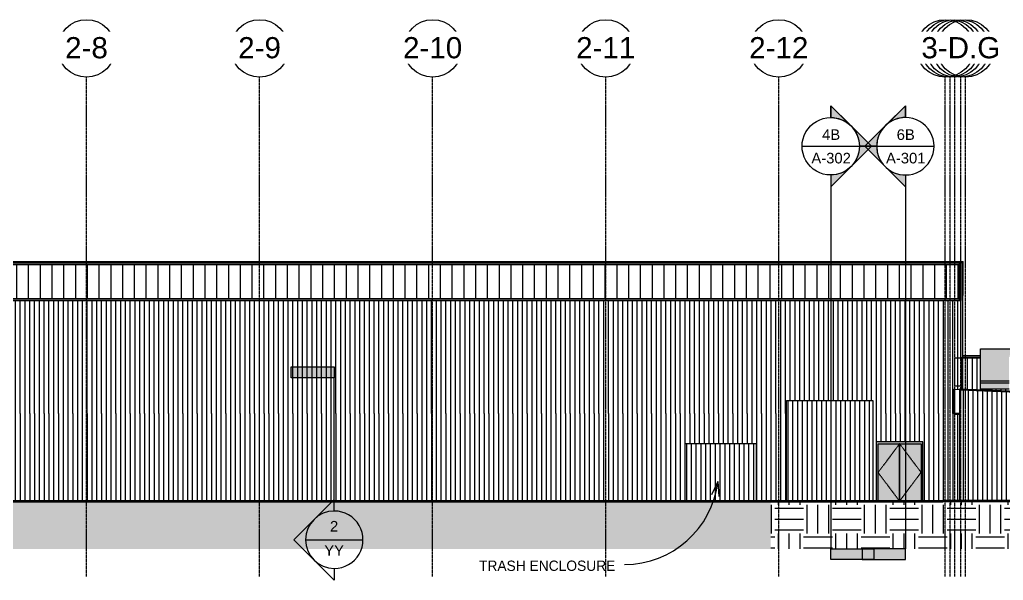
# Model space of a CAD drawing. Header units: inches. Extents: x 20273 to 40520, y -355 to 835.
# Drawn here: x 37479 to 39124, y -132 to 805 of the extents above; entities that cross this region are included whole.
import ezdxf

# ---------------------------------------------------------------- set-up
doc = ezdxf.new("R2010")
doc.units = ezdxf.units.IN
doc.header["$MEASUREMENT"] = 0
for name, pattern in [('Dash 1_16_', [0.12499999999999999, 0.06249999999999999, -0.06249999999999999]), ('Grid Line 1_2_', [0.8749999999999999, 0.4999999999999999, -0.125, 0.125, -0.125]), ('Hidden 1_8_', [0.1875, 0.125, -0.06249999999999999])]:
    doc.linetypes.add(name, pattern=pattern)
for name, color, linetype, lineweight in [('A-DOOR', 31, 'Continuous', 13), ('A-DOOR-FRAM', 31, 'Continuous', 9), ('A-FLOR-LEVL', 51, 'Continuous', 9), ('A-GLAZ-CWMG', 51, 'Continuous', 13), ('A-ROOF', 132, 'Continuous', 13), ('A-ROOF-PATT', 132, 'Continuous', 13), ('A-WALL', 113, 'Continuous', 13), ('A-WALL-PATT', 111, 'Continuous', 13), ('C-TOPO', 7, 'Continuous', 13), ('G-ANNO-SYMB', 111, 'Continuous', 9), ('G-ANNO-TEXT', 231, 'Continuous', 9), ('I-WALL', 2, 'Continuous', 13), ('M-EQPM', 50, 'Continuous', 13), ('S-BEAM', 12, 'Continuous', 13), ('S-COLS', 52, 'Continuous', 13), ('S-GRID', 1, 'Continuous', 9), ('S-GRID-IDEN', 1, 'Continuous', 9)]:
    doc.layers.add(name, color=color, linetype=linetype, lineweight=lineweight)
doc.styles.add('Arial_1', font='arial.ttf', dxfattribs={"height": 35.40718562874248})
doc.styles.add('Arial_2', font='arial.ttf', dxfattribs={"height": 17.70359281437124})
doc.styles.add('Century Gothic_1', font='GOTHIC.TTF', dxfattribs={"height": 17.24534161490683})
pattern_1 = [(0, (-86297.685, 0), (48, 48), [48, -48]), (0, (-86297.685, 18), (48, 48), [48, -48]), (0, (-86297.685, 36), (48, 48), [48, -48]), (90, (-86291.685, 42), (-48, 48), [48, -48]), (90, (-86273.685, 42), (-48, 48), [48, -48]), (90, (-86255.685, 42), (-48, 48), [48, -48])]

# ---------------------------------------------------------------- blocks, each defined once
blk = doc.blocks.new('Rectangular Mullion - Profile_Polycarbonate_Upper and left-1768104-Elevation - North')
at = {"layer": 'A-GLAZ-CWMG'}
blk.add_hatch(color=256, dxfattribs=at).paths.add_polyline_path([(-22994.98130365696, 395.4854589171823), (-22784.14022535338, 395.4854589171823), (-22784.14022535338, 398.2354589171825), (-26278.64022535337, 398.2354589171825), (-26278.64022535337, 395.4854589171823), (-23556.46530365696, 395.4854589171823)], flags=0)
for p, q in [((-26278.64022535337, 398.2354589171818), (-22784.14022535339, 398.2354589171818)), ((-26278.64022535337, 395.4854589171818), (-22784.14022535339, 395.4854589171818)), ((-22784.14022535339, 398.2354589171818), (-22784.14022535339, 395.4854589171818))]:
    blk.add_line(p, q, dxfattribs=at)
blk = doc.blocks.new('Rectangular Mullion - Profile_Polycarbonate_Lower-1768105-Elevation - North')
at = {"layer": 'A-GLAZ-CWMG'}
blk.add_hatch(color=256, dxfattribs=at).paths.add_polyline_path([(-24679.43330365696, 335.5177501615204), (-22784.14022535337, 335.5177501615204), (-22784.14022535337, 338.26775016152), (-26278.64022535336, 338.26775016152), (-26278.64022535336, 335.5177501615204), (-25240.91730365696, 335.5177501615204)], flags=0)
for p, q in [((-22784.14022535338, 338.2677501615204), (-26278.64022535336, 338.2677501615204)), ((-22784.14022535338, 335.5177501615204), (-26278.64022535336, 335.5177501615204)), ((-22784.14022535338, 338.2677501615204), (-22784.14022535338, 335.5177501615204))]:
    blk.add_line(p, q, dxfattribs=at)
blk = doc.blocks.new('Rectangular Mullion - Profile_Polycarbonate_Upper and left-1766189-Elevation - North')
at = {"layer": 'A-GLAZ-CWMG'}
blk.add_hatch(color=256, dxfattribs=at).paths.add_polyline_path([(-22781.39022535338, 335.5177501615204), (-22781.39022535338, 398.2354589171815), (-22784.14022535338, 398.2354589171815), (-22784.14022535338, 335.5177501615204)], flags=0)
for p, q in [((-22784.14022535339, 398.2354589171818), (-22781.39022535338, 398.2354589171818)), ((-22784.14022535339, 398.2354589171818), (-22784.14022535339, 335.5177501615204)), ((-22781.39022535338, 398.2354589171818), (-22781.39022535338, 335.5177501615204)), ((-22781.39022535338, 335.5177501615204), (-22784.14022535339, 335.5177501615204))]:
    blk.add_line(p, q, dxfattribs=at)
blk = doc.blocks.new('Double-Flush - 72_ x 96_-983185-Elevation - North')
at = {"layer": 'A-DOOR'}
for points in [[(-22883.76522535359, 0), (-22883.76522535359, 95.99999999999999), (-22919.76522535359, 95.99999999999999), (-22919.76522535359, 0)], [(-22847.76522535359, 0), (-22847.76522535359, 95.99999999999999), (-22883.76522535359, 95.99999999999999), (-22883.76522535359, 0), (-22854.61030365696, 0)]]:
    blk.add_hatch(color=256, dxfattribs=at).paths.add_polyline_path(points, flags=0)
at = {"layer": 'A-DOOR-FRAM', "lineweight": 13}
blk.add_hatch(color=256, dxfattribs=at).paths.add_polyline_path([(-22922.76522535359, 0), (-22919.76522535359, 0), (-22919.76522535359, 95.99999999999999), (-22847.76522535359, 95.99999999999999), (-22847.76522535359, 0), (-22844.76522535359, 0), (-22844.76522535359, 98.99999999999999), (-22922.76522535359, 98.99999999999999), (-22922.76522535359, 76.44425874120724)], flags=0)
at = {"layer": 'A-DOOR', "linetype": 'Dash 1_16_', "lineweight": 9}
for p, q in [((-22883.7652253536, 95.99999999999997), (-22919.7652253536, 47.99999999999999)), ((-22847.7652253536, 47.99999999999998), (-22883.7652253536, 95.99999999999997)), ((-22883.7652253536, -2.468691398688048e-15), (-22919.7652253536, 47.99999999999998)), ((-22883.7652253536, -2.468691398688048e-15), (-22847.7652253536, 47.99999999999997))]:
    blk.add_line(p, q, dxfattribs=at)
at = {"layer": 'A-DOOR', "lineweight": 9}
for p, q in [((-22883.7652253536, 95.99999999999996), (-22883.7652253536, 0)), ((-22883.7652253536, 0), (-22883.7652253536, 95.99999999999997))]:
    blk.add_line(p, q, dxfattribs=at)
at = {"layer": 'A-DOOR-FRAM'}
for p, q in [((-22844.7652253536, 98.99999999999994), (-22922.7652253536, 98.99999999999994)), ((-22922.7652253536, 98.99999999999994), (-22922.7652253536, 0)), ((-22844.7652253536, 0), (-22844.7652253536, 98.99999999999994)), ((-22919.7652253536, 95.99999999999996), (-22847.7652253536, 95.99999999999996)), ((-22919.7652253536, 0), (-22919.7652253536, 95.99999999999996)), ((-22847.7652253536, 95.99999999999996), (-22847.7652253536, 0))]:
    blk.add_line(p, q, dxfattribs=at)
blk = doc.blocks.new('Carrier_48TC_Standard_Efficiency_Gas_Heat_Electric_Cooling_Packaged_Rooftop_Unit_3_to_15_nominal_tons - 15 ton 48TC__16-873539-Elevation - North')
at = {"layer": 'M-EQPM'}
for points in [[(-22714.23930365696, 197.3271443437846), (-22700.76521643587, 197.3271443437846), (-22700.67859344167, 240.8263715670165), (-22699.7652253537, 240.8263715670165), (-22699.7652253537, 243.5000000000038), (-22632.51522535351, 243.5000000000038), (-22632.51522535351, 254.7021443437847), (-22748.39022535351, 254.7021443437847), (-22748.39022535351, 197.3271443437846)], [(-22632.39022535351, 243.5000000000038), (-22632.39022535351, 249.5771443437835), (-22632.51522535351, 249.5771443437835), (-22632.51522535351, 243.5000000000038)], [(-22700.76521643587, 187.0771443437844), (-22700.76521643587, 201.0771443437846), (-22748.39022535351, 201.0771443437846), (-22748.39022535351, 187.0771443437844), (-22705.46611615696, 187.0771443437844)]]:
    blk.add_hatch(color=256, dxfattribs=at).paths.add_polyline_path(points, flags=0)
for p, q in [((-22748.39022535351, 254.7021443437843), (-22632.51522535351, 254.7021443437843)), ((-22748.39022535351, 197.3271443437841), (-22748.39022535351, 254.7021443437843)), ((-22632.51522535351, 243.5000000000037), (-22632.51522535351, 254.7021443437843)), ((-22632.51522535351, 249.5771443437829), (-22632.39022535351, 249.5771443437829)), ((-22632.39022535351, 249.5771443437829), (-22632.39022535351, 243.5000000000034)), ((-22748.39022535351, 201.0771443437844), (-22700.76521643587, 201.0771443437844)), ((-22748.39022535351, 187.0771443437844), (-22748.39022535351, 201.0771443437844)), ((-22700.76521643587, 197.3271443437841), (-22748.39022535351, 197.3271443437841)), ((-22700.76521643587, 187.0771443437844), (-22748.39022535351, 187.0771443437844))]:
    blk.add_line(p, q, dxfattribs=at)
blk = doc.blocks.new('overhead door - one-983186-Elevation - North')
at = {"layer": 'A-DOOR', "lineweight": 9}
h = blk.add_hatch(dxfattribs=at)
h.set_pattern_fill('FP_46', color=8, style=0, pattern_type=2)
h.set_pattern_definition([(90, (-84835.451, 0), (-8, 4.898587196589413e-16), [])])
h.paths.add_polyline_path([(-22990.50455548316, 0), (-22928.76522535359, 0), (-22928.76522535359, 168.0000000000007), (-23072.76522535359, 168.0000000000007), (-23072.76522535359, 0), (-22994.98130365696, 0)], flags=0)
blk = doc.blocks.new('W-Wide Flange-Column - B1_G-1528735-Elevation - North')
at = {"layer": 'S-COLS', "linetype": 'Hidden 1_8_', "lineweight": 9}
for p, q in [((-22795.5464753536, 335.5177501615203), (-22795.5464753536, 334.9999999999997)), ((-22795.2339753536, 334.9999999999997), (-22795.2339753536, 335.5177501615203))]:
    blk.add_line(p, q, dxfattribs=at)
blk = doc.blocks.new('L-Angle - L2X2X3_16-1772653-Elevation - North')
at = {"layer": 'S-BEAM'}
blk.add_hatch(color=256, dxfattribs=at).paths.add_polyline_path([(-22780.26522535357, 238.9389999983407), (-22778.64022535315, 238.9389999989133), (-22778.89022535348, 239.1264999988257), (-22780.26522535322, 239.12649999834)], flags=0)
for p, q in [((-22778.82772535322, 239.1264999988468), (-22780.26522535322, 239.1264999983397)), ((-22778.89022535348, 238.9389999988248), (-22778.64022535315, 238.9389999989129))]:
    blk.add_line(p, q, dxfattribs=at)
blk.add_arc((-22778.82772535315, 238.9389999988468), 0.1874999999985221, 2.067038670817522e-08, 90.00000002067038, dxfattribs=at)
blk = doc.blocks.new('Rectangular Mullion - Profile_Polycarbonate_Upper and left-1766592-Elevation - North')
at = {"layer": 'A-GLAZ-CWMG'}
blk.add_hatch(color=256, dxfattribs=at).paths.add_polyline_path([(-22778.64022535338, 239.4999999987423), (-22778.64022535338, 398.6022029324041), (-22781.14022535338, 398.6022029324041), (-22781.14022535338, 239.4999999987423)], flags=0)
for p, q in [((-22781.14022535339, 239.4999999987423), (-22781.14022535339, 398.6022029324042)), ((-22778.64022535338, 398.6022029324042), (-22781.14022535339, 398.6022029324042)), ((-22778.64022535338, 398.6022029324042), (-22778.64022535338, 239.4999999987423)), ((-22778.64022535338, 239.4999999987423), (-22781.14022535339, 239.4999999987423))]:
    blk.add_line(p, q, dxfattribs=at)
blk = doc.blocks.new('Grid - Grid Head - Circle-14747-Elevation - North')
at = {"layer": 'S-GRID-IDEN'}
blk.add_circle((-23085.89022535334, 756.7690798906833), 48, dxfattribs=at)
blk = doc.blocks.new('Section - 3_32_ x 3_8_-18514-Elevation - North')
at = {"layer": 'G-ANNO-SYMB'}
blk.add_hatch(color=256, dxfattribs=at).paths.add_polyline_path([(-22946.15560031373, -79.66080684492678), (-22874.15560031373, -79.66080684492744), (-22874.15560031373, -97.66080684492741), (-22946.15560031373, -97.66080684492675)], flags=0)
for p, q in [((-22946.15560031373, -79.66080684492678), (-22946.15560031373, -97.66080684492675)), ((-22874.15560031373, -79.66080684492744), (-22946.15560031373, -79.66080684492678)), ((-22874.15560031373, -97.66080684492741), (-22874.15560031373, -79.66080684492744)), ((-22946.15560031373, -97.66080684492675), (-22874.15560031373, -97.66080684492741))]:
    blk.add_line(p, q, dxfattribs=at)
blk = doc.blocks.new('Section - Section Head - Filled-1526-Elevation - North')
at = {"layer": 'G-ANNO-SYMB'}
h = blk.add_hatch(color=256, dxfattribs=at)
edge = h.paths.add_edge_path(flags=0)
edge.add_arc((-22874.15560031373, 593.1570754422743), 48.06247118192713, 89.99999999999989, 132.0783950246226, ccw=False)
edge.add_line((-22874.15560031373, 641.2195466242015), (-22874.15560031373, 661.0393264361826))
edge.add_line((-22874.15560031373, 661.0393264361826), (-22906.36451102701, 628.8304157229087))
h = blk.add_hatch(color=256, dxfattribs=at)
edge = h.paths.add_edge_path(flags=0)
edge.add_line((-22908.09672581069, 627.0982009392283), (-22942.03785130764, 593.1570754422743))
edge.add_line((-22942.03785130764, 593.1570754422743), (-22922.15560031373, 593.1570754422742))
edge.add_arc((-22874.15560031373, 593.1570754422736), 48.00000000000296, 135.0000000000001, 179.9999999999997, ccw=False)
h = blk.add_hatch(color=256, dxfattribs=at)
edge = h.paths.add_edge_path(flags=0)
edge.add_arc((-22874.15560031373, 593.157075442274), 47.99999999999965, 180, 224.9999999999983, ccw=False)
edge.add_line((-22922.15560031373, 593.1570754422743), (-22942.03785130764, 593.1570754422744))
edge.add_line((-22942.03785130764, 593.1570754422744), (-22908.09672581069, 559.21594994532))
h = blk.add_hatch(color=256, dxfattribs=at)
edge = h.paths.add_edge_path(flags=0)
edge.add_line((-22906.36451102701, 557.4837351616394), (-22874.15560031373, 525.2748244483653))
edge.add_line((-22874.15560031373, 525.2748244483653), (-22874.15560031373, 545.0946042603464))
edge.add_arc((-22874.15560031373, 593.1570754422738), 48.06247118192778, 227.9216049753765, 270, ccw=False)
for p, q in [((-22942.03785130764, 593.1570754422744), (-22874.15560031373, 661.0393264361825)), ((-22906.36451102701, 628.8304157229087), (-22874.15560031373, 661.0393264361826)), ((-22874.15560031373, 641.157075442274), (-22874.15560031373, 661.0393264361825)), ((-22874.15560031373, 661.0393264361826), (-22874.15560031373, 641.2195466242015)), ((-22942.03785130764, 593.1570754422743), (-22908.09672581069, 627.0982009392283)), ((-22942.03785130764, 593.1570754422744), (-22874.15560031373, 525.2748244483657)), ((-22922.15560031373, 593.1570754422742), (-22942.03785130764, 593.1570754422743)), ((-22908.09672581069, 559.21594994532), (-22942.03785130764, 593.1570754422744)), ((-22942.03785130764, 593.1570754422744), (-22922.15560031373, 593.1570754422743)), ((-22874.15560031373, 525.2748244483653), (-22906.36451102701, 557.4837351616394)), ((-22874.15560031373, 545.1570754422742), (-22874.15560031373, 525.2748244483657)), ((-22874.15560031373, 545.0946042603464), (-22874.15560031373, 525.2748244483653))]:
    blk.add_line(p, q, dxfattribs=at)
for centre, radius, start, end in [((-22874.15560031373, 593.157075442274), 47.99999999999977, 89.9999999999998, 269.9999999999994), ((-22874.15560031373, 593.1570754422736), 48.00000000000296, 134.9999999999997, 179.9999999999993), ((-22874.15560031373, 593.1570754422743), 48.06247118192713, 89.99999999999953, 132.0783950246223), ((-22874.15560031373, 593.157075442274), 48, 269.9999999999996, 90), ((-22874.15560031373, 593.157075442274), 47.99999999999965, 179.9999999999996, 224.9999999999979), ((-22874.15560031373, 593.1570754422738), 48.06247118192778, 227.9216049753762, 269.9999999999996)]:
    blk.add_arc(centre, radius, start, end, dxfattribs=at)
blk = doc.blocks.new('Section - Section Head - Open-19330-Elevation - North')
at = {"layer": 'G-ANNO-SYMB'}
for p, q in [((-23829.39022535921, 2.974104359804217), (-23897.05897635313, -64.69464663411884)), ((-23829.39022535921, -16.54620773424365), (-23829.39022535921, 2.974104359804217)), ((-23829.39022535921, -132.3633976280429), (-23897.05897635313, -64.69464663411884)), ((-23829.39022535921, -112.5462077342436), (-23829.39022535921, -132.3633976280429))]:
    blk.add_line(p, q, dxfattribs=at)
for radius, start, end in [(47.99999999999994, 89.99999999999997, 269.9999999999996), (48.00000000000023, 269.9999999999999, 90.00000000000031)]:
    blk.add_arc((-23829.39022535921, -64.54620773424362), radius, start, end, dxfattribs=at)

msp = doc.modelspace()

# ---------------------------------------------------------------- hatches: boundary and pattern name
at = {"layer": 'A-ROOF', "lineweight": 5}
for points in [[(36593.76885019321, 398.6480289464598), (39057.04692849662, 398.6480289464598), (39057.04692849662, 400.6497643047045), (35550.29592849656, 400.6497643047045), (35550.29592849656, 398.6480289464598), (36313.02685019322, 398.6480289464598)], [(39764.29592849629, 155.8723924455541), (39764.29592849629, 157.8741278037982), (39050.79592849652, 187.6032944704579), (39050.79592849652, 185.6015591122138), (39716.25427989844, 157.8741278037982)]]:
    msp.add_hatch(color=256, dxfattribs=at).paths.add_polyline_path(points, flags=0)
at = {"layer": 'A-ROOF-PATT', "lineweight": 9}
h = msp.add_hatch(dxfattribs=at)
h.set_pattern_fill('FP_39', color=8, style=0, pattern_type=2)
h.set_pattern_definition([(90, (-61834.68599999999, 1277.065), (-36.188, 2.215875918377221e-15), [])])
h.paths.add_polyline_path([(35550.29592849644, 343.9546008458119), (35550.79592849658, 343.9546008458119), (35550.79592849658, 398.4876195990707), (35563.29592849658, 398.4876195990707), (35563.29592849658, 398.2354589171825), (39053.29592849679, 398.2354589171818), (39053.29592849679, 387.6282445990391), (39053.54592849679, 387.6282445990391), (39053.5459284968, 398.6022029324044), (39056.04592849679, 398.6022029324044), (39056.04592849679, 343.9546008458119), (39057.04692849649, 343.9546008458119), (39057.04692849662, 398.6480289464598), (35550.29592849656, 398.6480289464598), (35550.29592849653, 388.9322587412077)], flags=0)
at = {"layer": 'A-WALL', "lineweight": 5}
for points in [[(39086.29592849668, 242.6876794211159), (39086.29592849668, 243.5000000000029), (39056.04592849679, 243.5000000000029), (39056.04592849679, 242.6876794211159)], [(39086.29592849668, 240.0000000000027), (39086.29592849668, 242.6876794211159), (39056.04592849679, 242.6876794211159), (39056.04592849679, 240.0000000000027)], [(39086.29592849668, 239.5000000000066), (39086.29592849668, 240.0000000000027), (39056.04592849679, 240.0000000000027), (39056.04592849679, 239.5000000000066)]]:
    msp.add_hatch(color=256, dxfattribs=at).paths.add_polyline_path(points, flags=0)
at = {"layer": 'A-WALL-PATT', "lineweight": 9}
h = msp.add_hatch(dxfattribs=at)
h.set_pattern_fill('FP_43', color=8, style=0, pattern_type=2)
h.set_pattern_definition([(90, (-88116.01400000001, 0), (-19.685, 1.205358612060782e-15), [])])
h.paths.add_polyline_path([(35556.04592849682, 338.2677501615203), (39050.5459284968, 338.2677501615203), (39050.54592849679, 395.4854589171823), (35556.04592849681, 395.4854589171823), (35556.04592849681, 388.9322587412077)], flags=0)
h = msp.add_hatch(dxfattribs=at)
h.set_pattern_fill('FP_47', color=8, style=0, pattern_type=2)
h.set_pattern_definition([(90, (-88111.951, 0), (-8, 4.898587196589413e-16), [])])
h.paths.add_polyline_path([(38699.33385019322, 146.2500000002032), (38761.92092849659, 146.2500000002032), (38761.92092849659, 168.0000000000007), (38905.92092849659, 168.0000000000007), (38905.92092849659, 146.2500000002032), (39040.79592849659, 146.2500000002032), (39040.79592849659, 187.1445272975577), (39050.79592849652, 186.7278606308944), (39050.79592849652, 187.6032944704579), (39054.42092849661, 187.452252803788), (39054.42092849661, 239.4999999987426), (39053.5459284968, 239.4999999987426), (39053.5459284968, 335.0000000000002), (35557.42092849658, 335.0000000000002), (35557.42092849658, 146.2500000002053), (38558.96285019322, 146.2500000002032)], flags=0)
h = msp.add_hatch(dxfattribs=at)
h.set_pattern_fill('FP_49', color=8, style=0, pattern_type=2)
h.set_pattern_definition([(270, (-84535.409, -153.667), (8, 4.898587196589413e-16), [])])
h.paths.add_polyline_path([(39776.04592849616, 157.3845444704598), (39776.04592849616, 158.4999999999997), (39773.29582008706, 158.4999999999997), (39137.92093741432, 184.973953444698), (39137.99322519322, 183.9700737747537), (39764.29592849629, 157.874127803788)], flags=0)
h.paths.add_polyline_path([(39133.92093741431, 184.1397524322078), (39133.92093741431, 187.0771443437843), (39086.29592849668, 187.0771443437843), (39086.29592849668, 239.4558058261848), (39055.79592849668, 239.4558058261848), (39055.85842849746, 239.1264999983398), (39056.04592849703, 238.9389999989134), (39055.79592849668, 238.9389999989134), (39055.7959284967, 192), (39054.42092849661, 192), (39054.42092849661, 187.4522528037798), (39129.22003769322, 184.3356232539208)], flags=0)
h = msp.add_hatch(dxfattribs=at)
h.set_pattern_fill('FP_45', color=8, style=0, pattern_type=2)
h.set_pattern_definition([(90, (-84398.076, 0), (-8, 4.898587196589413e-16), [])])
h.paths.add_polyline_path([(39279.42092849661, 0), (39279.42092849661, 176.0755174455425), (39050.79592849652, 185.6015591122138), (39050.79592849652, 0), (39183.1735214577, 0)], flags=0)
h = msp.add_hatch(dxfattribs=at)
h.set_pattern_fill('FP_42', color=8, style=0, pattern_type=2)
h.set_pattern_definition([(90, (-87815.701, 0), (-8, 4.898587196589413e-16), [])])
h.paths.add_polyline_path([(35904.92092849658, 0), (38591.45092849644, 0), (38591.45092849644, 95.99999999999999), (38711.45092849643, 95.99999999999999), (38711.45092849643, 0), (38761.92092849659, 0), (38761.92092849659, 146.2500000001037), (35853.67092849658, 146.2500000001037), (35853.67092849658, 0), (35862.92092849658, 0), (35862.92092849658, 98.99999999999999), (35904.92092849658, 98.99999999999999), (35904.92092849658, 76.44425874120724)], flags=0)
h.paths.add_polyline_path([(38905.92092849659, 0), (38911.92092849659, 0), (38911.92092849659, 98.99999999999999), (38989.92092849659, 98.99999999999999), (38989.92092849659, 0), (39050.79592849659, 0), (39050.79592849659, 146.2500000001037), (38905.92092849659, 146.2500000001037), (38905.92092849659, 76.44425874120724)], flags=0)
h = msp.add_hatch(dxfattribs=at)
h.set_pattern_fill('FP_48', color=8, style=0, pattern_type=2)
h.set_pattern_definition([(90, (-85077.171, 0), (-8, 4.898587196589413e-16), [])])
h.paths.add_polyline_path([(38617.34531963628, 0), (38711.45092849643, 0), (38711.45092849643, 95.99999999999999), (38591.45092849644, 95.99999999999999), (38591.45092849644, 0)], flags=0)
at = {"layer": 'C-TOPO', "lineweight": 9}
h = msp.add_hatch(dxfattribs=at)
h.set_pattern_fill('FP_37', color=8, style=0, pattern_type=2)
h.set_pattern_definition(pattern_1)
h.paths.add_polyline_path([(38735.45092849644, -79.79974125879333), (38735.45092849644, 0), (35470.80085019321, 0), (35470.80085019321, -79.79974125879333), (38695.88529487172, -79.79974125879333)], flags=0)
h = msp.add_hatch(dxfattribs=at)
h.set_pattern_fill('FP_37', color=8, style=0, pattern_type=2)
h.set_pattern_definition(pattern_1)
h.paths.add_polyline_path([(38844.18159836702, -79.79974125879333), (39023.45092849645, -79.79974125879333), (39023.45092849645, 0), (38735.45092849644, 0), (38735.45092849644, -79.79974125879333), (38839.70485019321, -79.79974125879333)], flags=0)
h = msp.add_hatch(dxfattribs=at)
h.set_pattern_fill('FP_37', color=8, style=0, pattern_type=2)
h.set_pattern_definition(pattern_1)
h.paths.add_polyline_path([(39407.04789373987, -79.79974125879333), (39851.45092849643, -79.79974125879333), (39851.45092849643, 0), (39023.45092849645, 0), (39023.45092849645, -79.79974125879333), (39401.18885019322, -79.79974125879333)], flags=0)
at = {"layer": 'S-COLS', "lineweight": 5}
h = msp.add_hatch(color=256, dxfattribs=at)
h.paths.add_polyline_path([(39041.48816269322, 146.2500000001037), (39043.29592849659, 146.2500000001037), (39043.29592849659, 187.040318964222), (39040.79592849659, 187.144527297555), (39040.79592849659, 146.2500000002032)], flags=0)
h.paths.add_polyline_path([(39040.79592849659, 335.0000000000002), (39043.29592849659, 335.0000000000002), (39043.29592849659, 335.5177501615207), (39035.29592849659, 335.5177501615207), (39035.29592849659, 335.0000000000002)], flags=0)

# ---------------------------------------------------------------- linework, layer by layer
at = {"layer": 'A-FLOR-LEVL', "linetype": 'Grid Line 1_2_'}
msp.add_line((34530.86140758377, 0), (40519.59800924073, 0), dxfattribs=at)
at = {"layer": 'A-ROOF'}
for p, q in [((35550.29592849655, 400.649764304704), (39057.04692849661, 400.649764304704)), ((39057.04692849661, 398.6480289464599), (35550.29592849655, 398.6480289464599)), ((39057.04692849649, 343.9546008458113), (39057.04692849661, 400.649764304704)), ((39056.04592849679, 343.9546008458113), (39057.04692849649, 343.9546008458113)), ((39050.7959284965, 187.603294470458), (39858.09059755507, 153.9660165930087)), ((39050.7959284965, 187.603294470458), (39050.7959284965, 185.6015591122139))]:
    msp.add_line(p, q, dxfattribs=at)
at = {"layer": 'A-WALL'}
for p, q in [((39053.54592849679, 387.6282445990388), (39053.29592849679, 387.6282445990388)), ((39053.54592849679, 334.9999999999999), (35557.42092849658, 334.9999999999999)), ((39043.29592849669, 191.9999999999996), (39043.29592849669, 238.9390002824532)), ((39055.79592849669, 238.9390002824532), (39043.29592849669, 238.9390002824532)), ((39054.42092849659, 187.4522528037874), (39054.42092849659, 239.4999999987424)), ((39055.79592849666, 239.4999999987419), (39055.79592849666, 239.1264999988248)), ((39055.79592849667, 239.4558058261844), (39086.29592849666, 239.4558058261844)), ((39055.79592849669, 238.9390002824532), (39055.79592849669, 191.9999999999996)), ((39056.04592849679, 243.5000000000029), (39086.29592849666, 243.5000000000029)), ((39056.04592849679, 242.6876794211158), (39086.29592849666, 242.6876794211158)), ((39056.04592849679, 240.0000000000029), (39086.29592849666, 240.0000000000029)), ((39056.04592849679, 239.5000000000066), (39086.29592849666, 239.5000000000066)), ((39040.79592849658, 146.2500000002037), (39040.79592849658, 187.1445272975574)), ((39040.79592849658, 187.1445272975574), (39050.7959284965, 186.727860630894)), ((39055.79592849669, 191.9999999999996), (39043.29592849669, 191.9999999999996)), ((39279.42092849661, 176.0755174455424), (39050.7959284965, 185.6015591122139)), ((39050.7959284965, 185.6015591122139), (39050.7959284965, 0)), ((38761.92092849659, 0), (38761.92092849659, 168)), ((38761.92092849659, 168), (38905.92092849659, 168)), ((38905.92092849659, 168), (38905.92092849659, 0)), ((39050.79592849659, 146.2500000001038), (39040.79592849658, 146.2500000001038)), ((38711.45092849642, 95.99999999999999), (38591.45092849643, 95.99999999999999)), ((38591.45092849643, 95.99999999999999), (38591.45092849643, 0)), ((38711.45092849642, 0), (38711.45092849642, 95.99999999999999))]:
    msp.add_line(p, q, dxfattribs=at)
at = {"layer": 'C-TOPO', "lineweight": 35}
for p, q in [((35470.80085019321, 0), (37569.62204458371, 0)), ((37569.62204458371, 0), (37585.62390437198, 0)), ((37585.62390437198, 0), (37605.523735218, 0)), ((37605.523735218, 0), (37717.03831118354, 0)), ((37717.03831118354, 0), (37737.26802216379, 0)), ((37737.26802216379, 0), (37761.19222654259, 0)), ((37761.19222654259, 0), (37788.79920814215, 0)), ((37788.79920814215, 0), (37879.22132629332, 0)), ((37879.22132629332, 0), (37907.36604049856, 0)), ((37907.36604049856, 0), (38617.34531963628, 0)), ((38617.34531963628, 0), (38735.45092849644, 0)), ((38735.45092849644, 0), (38844.18159836701, 0)), ((38844.18159836701, 0), (39023.45092849644, 0)), ((39043.68719522575, 0), (39023.45092849644, 0)), ((39183.17352145769, 0), (39043.68719522575, 0))]:
    msp.add_line(p, q, dxfattribs=at)
at = {"layer": 'C-TOPO'}
for p, q in [((37569.62267728579, 0), (35470.80085019321, 0)), ((37569.62267728579, 0), (37585.62463041079, 0)), ((37605.52453275454, 0), (37585.62463041079, 0)), ((37717.03869291079, 0), (37605.52453275454, 0)), ((37717.03869291079, 0), (37737.26818509829, 0)), ((37737.26818509829, 0), (37761.19201322329, 0)), ((37788.79992337954, 0), (37761.19201322329, 0)), ((37879.22179837954, 0), (37788.79992337954, 0)), ((37879.22179837954, 0), (37907.3658413483, 0)), ((37907.3658413483, 0), (38617.34484525454, 0)), ((38617.34484525454, 0), (38735.45080228579, 0)), ((38844.18175931704, 0), (38735.45080228579, 0)), ((39023.45080228579, 0), (38844.18175931704, 0)), ((39043.68761869204, 0), (39023.45080228579, 0)), ((39043.68761869204, 0), (39183.17443509829, 0))]:
    msp.add_line(p, q, dxfattribs=at)
at = {"layer": 'G-ANNO-SYMB'}
for p, q in [((38787.7227747548, 593.157075442274), (38883.7227747548, 593.157075442274)), ((38912.53055353645, 593.157075442274), (39008.53055353645, 593.157075442274)), ((38835.72277475478, 545.1570754422745), (38835.72277475478, -79.66080684492748)), ((38960.53055353642, 545.1570754422745), (38960.53055353642, -79.66080684492748)), ((38005.29592849095, -16.54620773424366), (38005.29592849095, 206.2325969994945)), ((37957.29592849097, -64.54620773424294), (38053.29592849097, -64.54620773424294))]:
    msp.add_line(p, q, dxfattribs=at)
at = {"layer": 'G-ANNO-TEXT', "color": 137}
for q in [(38636.079011555, 10.42982210580739), (38648.69210580841, 7.913950328495798)]:
    msp.add_line((38647.08023933083, 32.70824051433843), q, dxfattribs=at)
msp.add_arc((38490.77882823191, 51.64852346931367), 157.4448012159467, 269.9999999999989, 353.0907029926264, dxfattribs=at)
at = {"layer": 'I-WALL'}
for p, q in [((39043.29692849662, 144.7500000000004), (39043.29692849662, 187.0403189642222)), ((39050.7959284965, 144.7500000000004), (39043.29692849662, 144.7500000000004))]:
    msp.add_line(p, q, dxfattribs=at)
at = {"layer": 'S-COLS'}
for p, q in [((39035.29592849658, 335.5177501615203), (39035.29592849658, 334.9999999999997)), ((39043.29592849658, 335.5177501615203), (39043.29592849658, 334.9999999999997))]:
    msp.add_line(p, q, dxfattribs=at)
at = {"layer": 'S-GRID', "linetype": 'Grid Line 1_2_'}
for p, q in [((37590.79592849682, -125.9202757096818), (37590.79592849682, 708.7690798906838)), ((37590.79592849684, -125.9202757096818), (37590.79592849684, 708.7690798906838)), ((37880.29592849682, -125.9202757096818), (37880.29592849682, 708.7690798906838)), ((37880.29592849684, -125.9202757096818), (37880.29592849684, 708.7690798906838)), ((38169.79592849682, -125.9202757096818), (38169.79592849682, 708.7690798906838)), ((38169.79592849684, -125.9202757096818), (38169.79592849684, 708.7690798906838)), ((38459.29592849682, -125.9202757096818), (38459.29592849682, 708.7690798906838)), ((38748.79592849682, -125.9202757096818), (38748.79592849682, 708.7690798906838)), ((38748.79592849683, -125.9202757096818), (38748.79592849683, 708.7690798906838)), ((39027.29592849682, -125.9202757096818), (39027.29592849682, 708.7690798906838)), ((39035.29592849682, -125.9202757096818), (39035.29592849682, 708.7690798906838)), ((39035.29592849683, -125.9202757096818), (39035.29592849683, 708.7690798906838)), ((39043.29592849682, -125.9202757096818), (39043.29592849682, 708.7690798906838)), ((39053.29592849682, -125.9202757096818), (39053.29592849682, 708.7690798906838)), ((39053.29592849682, -125.9202757096818), (39053.29592849682, 708.7690798906838)), ((39061.29592849662, -125.9202757096818), (39061.29592849662, 708.7690798906838))]:
    msp.add_line(p, q, dxfattribs=at)

# ---------------------------------------------------------------- block references
at = {"layer": 'A-DOOR'}
for name in ['overhead door - one-983186-Elevation - North', 'Double-Flush - 72_ x 96_-983185-Elevation - North']:
    msp.add_blockref(name, (61834.68615385018, 0), dxfattribs=at)
at = {"layer": 'A-GLAZ-CWMG'}
for name in ['Rectangular Mullion - Profile_Polycarbonate_Upper and left-1768104-Elevation - North', 'Rectangular Mullion - Profile_Polycarbonate_Upper and left-1766189-Elevation - North', 'Rectangular Mullion - Profile_Polycarbonate_Upper and left-1766592-Elevation - North', 'Rectangular Mullion - Profile_Polycarbonate_Lower-1768105-Elevation - North']:
    msp.add_blockref(name, (61834.68615385018, 0), dxfattribs=at)
at = {"layer": 'G-ANNO-SYMB', "extrusion": (0, 0, -1)}
for name in ['Section - Section Head - Filled-1526-Elevation - North', 'Section - 3_32_ x 3_8_-18514-Elevation - North']:
    msp.add_blockref(name, (-15961.56717444104, 0), dxfattribs=at)
at = {"layer": 'G-ANNO-SYMB'}
for name in ['Section - Section Head - Filled-1526-Elevation - North', 'Section - Section Head - Open-19330-Elevation - North', 'Section - 3_32_ x 3_8_-18514-Elevation - North']:
    msp.add_blockref(name, (61834.68615385018, 0), dxfattribs=at)
at = {"layer": 'G-ANNO-SYMB', "extrusion": (0, 0, -1), "rotation": 180}
msp.add_blockref('Section - 3_32_ x 3_8_-18514-Elevation - North', (-60879.45152880472, 126.5717901542713), dxfattribs=at)
at = {"layer": 'M-EQPM'}
msp.add_blockref('Carrier_48TC_Standard_Efficiency_Gas_Heat_Electric_Cooling_Packaged_Rooftop_Unit_3_to_15_nominal_tons - 15 ton 48TC__16-873539-Elevation - North', (61834.68615385018, 0), dxfattribs=at)
at = {"layer": 'S-BEAM'}
msp.add_blockref('L-Angle - L2X2X3_16-1772653-Elevation - North', (61834.68615385018, 0), dxfattribs=at)
at = {"layer": 'S-COLS', "linetype": 'Hidden 1_8_', "lineweight": 9}
msp.add_blockref('W-Wide Flange-Column - B1_G-1528735-Elevation - North', (61834.68615385018, 0), dxfattribs=at)
at = {"layer": 'S-GRID-IDEN'}
for p in [(60676.68615385018, 0), (60966.18615385018, 0), (61255.68615385018, 0), (61545.18615385018, 0), (61834.68615385018, 0), (62113.18615385018, 0)]:
    msp.add_blockref('Grid - Grid Head - Circle-14747-Elevation - North', p, dxfattribs=at)

# ---------------------------------------------------------------- texts
at = {"layer": 'G-ANNO-SYMB', "char_height": 17.70359281437124, "attachment_point": 2, "line_spacing_factor": 0.9385317878468563, "style": 'Arial_2'}
for s, insert, width in [('4B', (38836.33751471667, 621.4953245809786), 36.07199999999996), ('6B', (38961.14529349831, 621.4953245809786), 36.07199999999996), ('A-302', (38836.33751471667, 582.222836202313), 78.62399999999991), ('A-301', (38961.14529349832, 582.222836202313), 78.62399999999991), ('2', (38004.98330648543, -33.12133060914389), 16.41599999999998), ('YY', (38004.98330648543, -73.65682139660971), 38.44799999999996)]:
    msp.add_mtext(s, dxfattribs=dict(at, insert=insert, width=width))

# ---------------------------------------------------------------- next in the draw order: texts
at = {"layer": 'G-ANNO-TEXT', "color": 137, "insert": (38475.4188282319, -99.37950756030004), "char_height": 17.24534161490683, "width": 253.152, "attachment_point": 3, "line_spacing_factor": 0.9841166936790922, "style": 'Century Gothic_1', "bg_fill": 3, "box_fill_scale": 1.25, "bg_fill_color": 0, "bg_fill_transparency": 0}
msp.add_mtext('TRASH ENCLOSURE', dxfattribs=at)
at = {"layer": 'S-GRID-IDEN', "char_height": 35.40718562874248, "attachment_point": 2, "line_spacing_factor": 0.9385317878468563, "style": 'Arial_1', "bg_fill": 3, "box_fill_scale": 1.25, "bg_fill_color": 0, "bg_fill_transparency": 0}
for s, insert, width in [('1-8', (37590.78670119476, 775.6428168005488), 85.10399999999991), ('1-9', (37880.28670119476, 775.6428168005488), 85.10399999999991), ('1-10', (38169.78670119476, 775.6428168005488), 117.9359999999999), ('1-11', (38459.28670119476, 775.6428168005488), 117.9359999999999), ('1-12', (38748.78670119477, 775.6428168005488), 117.9359999999999), ('3-E.G', (39027.28670119477, 775.6428168005488), 153.7919999999998)]:
    msp.add_mtext(s, dxfattribs=dict(at, insert=insert, width=width))

# ---------------------------------------------------------------- next in the draw order: linework, layer by layer
at = {"layer": 'S-GRID', "linetype": 'Grid Line 1_2_'}
msp.add_line((38459.29592849684, -125.9202757096818), (38459.29592849684, 708.7690798906838), dxfattribs=at)

# ---------------------------------------------------------------- next in the draw order: block references
at = {"layer": 'S-GRID-IDEN'}
for p in [(60676.68615385021, 0), (60966.18615385021, 0), (61255.68615385021, 0), (61545.18615385021, 0), (61834.68615385018, 0), (62121.18615385018, 0)]:
    msp.add_blockref('Grid - Grid Head - Circle-14747-Elevation - North', p, dxfattribs=at)

# ---------------------------------------------------------------- next in the draw order: texts
at = {"layer": 'S-GRID-IDEN', "char_height": 35.40718562874248, "attachment_point": 2, "line_spacing_factor": 0.9385317878468563, "style": 'Arial_1', "bg_fill": 3, "box_fill_scale": 1.25, "bg_fill_color": 0, "bg_fill_transparency": 0}
for s, insert, width in [('2-8', (37590.78670119478, 775.6428168005488), 85.10399999999991), ('2-9', (37880.28670119478, 775.6428168005488), 85.10399999999991), ('2-10', (38169.78670119478, 775.6428168005488), 117.9359999999999), ('2-11', (38459.28670119478, 775.6428168005488), 117.9359999999999), ('2-12', (38748.78670119477, 775.6428168005488), 117.9359999999999), ('3-E', (39035.28670119477, 775.6428168005488), 91.5839999999999)]:
    msp.add_mtext(s, dxfattribs=dict(at, insert=insert, width=width))

# ---------------------------------------------------------------- next in the draw order: block references
at = {"layer": 'S-GRID-IDEN'}
msp.add_blockref('Grid - Grid Head - Circle-14747-Elevation - North', (62129.18615385019, 0), dxfattribs=at)

# ---------------------------------------------------------------- next in the draw order: texts
at = {"layer": 'S-GRID-IDEN', "insert": (39043.28670119477, 775.6428168005488), "char_height": 35.40718562874248, "width": 117.9359999999999, "attachment_point": 2, "line_spacing_factor": 0.9385317878468563, "style": 'Arial_1', "bg_fill": 3, "box_fill_scale": 1.25, "bg_fill_color": 0, "bg_fill_transparency": 0}
msp.add_mtext('1-13', dxfattribs=at)

# ---------------------------------------------------------------- next in the draw order: block references
at = {"layer": 'S-GRID-IDEN'}
msp.add_blockref('Grid - Grid Head - Circle-14747-Elevation - North', (62139.18615385018, 0), dxfattribs=at)

# ---------------------------------------------------------------- next in the draw order: texts
at = {"layer": 'S-GRID-IDEN', "insert": (39053.28670119477, 775.6428168005488), "char_height": 35.40718562874248, "width": 180.1439999999998, "attachment_point": 2, "line_spacing_factor": 0.9385317878468563, "style": 'Arial_1', "bg_fill": 3, "box_fill_scale": 1.25, "bg_fill_color": 0, "bg_fill_transparency": 0}
msp.add_mtext('1-13.G', dxfattribs=at)

# ---------------------------------------------------------------- next in the draw order: block references
at = {"layer": 'S-GRID-IDEN'}
msp.add_blockref('Grid - Grid Head - Circle-14747-Elevation - North', (62121.1861538502, 0), dxfattribs=at)

# ---------------------------------------------------------------- next in the draw order: texts
at = {"layer": 'S-GRID-IDEN', "insert": (39035.28670119478, 775.6428168005488), "char_height": 35.40718562874248, "width": 117.9359999999999, "attachment_point": 2, "line_spacing_factor": 0.9385317878468563, "style": 'Arial_1', "bg_fill": 3, "box_fill_scale": 1.25, "bg_fill_color": 0, "bg_fill_transparency": 0}
msp.add_mtext('2-13', dxfattribs=at)

# ---------------------------------------------------------------- next in the draw order: block references
at = {"layer": 'S-GRID-IDEN'}
msp.add_blockref('Grid - Grid Head - Circle-14747-Elevation - North', (62147.18615384999, 0), dxfattribs=at)

# ---------------------------------------------------------------- next in the draw order: texts
at = {"layer": 'S-GRID-IDEN', "insert": (39061.28670119456, 775.6428168005488), "char_height": 35.40718562874248, "width": 94.60799999999989, "attachment_point": 2, "line_spacing_factor": 0.9385317878468563, "style": 'Arial_1', "bg_fill": 3, "box_fill_scale": 1.25, "bg_fill_color": 0, "bg_fill_transparency": 0}
msp.add_mtext('3-D', dxfattribs=at)

# ---------------------------------------------------------------- next in the draw order: block references
at = {"layer": 'S-GRID-IDEN'}
msp.add_blockref('Grid - Grid Head - Circle-14747-Elevation - North', (62139.18615385019, 0), dxfattribs=at)

# ---------------------------------------------------------------- next in the draw order: texts
at = {"layer": 'S-GRID-IDEN', "insert": (39053.28670119477, 775.6428168005488), "char_height": 35.40718562874248, "width": 156.8159999999998, "attachment_point": 2, "line_spacing_factor": 0.9385317878468563, "style": 'Arial_1', "bg_fill": 3, "box_fill_scale": 1.25, "bg_fill_color": 0, "bg_fill_transparency": 0}
msp.add_mtext('3-D.G', dxfattribs=at)

doc.saveas('drawing.dxf')
